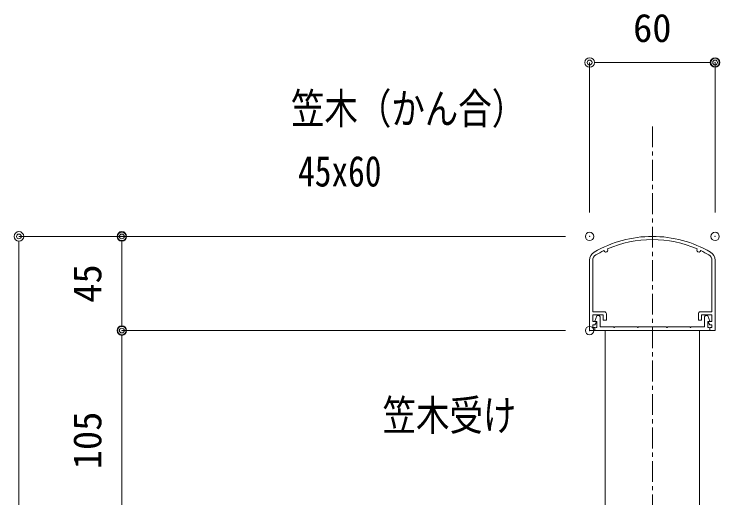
# Model space of a CAD drawing. Units: millimetres, scale not verified. Extents: x -1682 to 1682, y -1188 to 1188.
# Drawn here: x -138.1 to 199.4, y 292.1 to 523.4 of the extents above; entities that cross this region are included whole.
import ezdxf
from ezdxf.enums import TextEntityAlignment as Align

# ---------------------------------------------------------------- set-up
doc = ezdxf.new("R2010")
doc.units = ezdxf.units.MM
doc.header["$LTSCALE"] = 8
doc.header["$PDMODE"] = 32
doc.header["$PDSIZE"] = 4
doc.linetypes.add('USER1', pattern=[2, 1.25, -0.25, 0.25, -0.25])
for name, color, linetype, lineweight in [('0-0_0', 7, 'Continuous', 18), ('0-1_DEFPOINTS', 7, 'Continuous', 18), ('0-E_3中心線', 2, 'USER1', 18), ('0-F_41ｱﾙﾐ', 6, 'Continuous', 18), ('1-0_1手摺寸法', 3, 'Continuous', 18)]:
    doc.layers.add(name, color=color, linetype=linetype, lineweight=lineweight)
doc.styles.add('ＭＳ ゴシック', font='')
doc.styles.get('ＭＳ ゴシック').set_extended_font_data('MS Gothic')

# ---------------------------------------------------------------- blocks, each defined once
blk = doc.blocks.new('HK-001')
at = {"layer": '0-0_0'}
for p, q in [((-30, 0), (-30, 33.589)), ((-28.5, 9), (-28.5, 33.589)), ((28.5, 9), (28.5, 33.589)), ((30, 0), (30, 33.589)), ((-23, 9), (-28.5, 9)), ((-23.5, 7.5), (-28.5, 7.5)), ((-28.5, 4.3), (-28.5, 7.5)), ((-23.5, 5), (-23.5, 7.5)), ((-22, 5), (-22, 8)), ((22, 5), (22, 8)), ((23, 9), (28.5, 9)), ((23.5, 5), (23.5, 7.5)), ((23.5, 7.5), (28.5, 7.5)), ((28.5, 4.3), (28.5, 7.5)), ((-26.874, 4.3), (-28.5, 4.3)), ((-27.5, 2.8), (-26.707, 3.989)), ((-22, 5), (-23.5, 5)), ((22, 5), (23.5, 5)), ((27.5, 2.8), (26.707, 3.989)), ((26.874, 4.3), (28.5, 4.3)), ((-27.5, 0), (-30, 0)), ((-28.5, 1.5), (-28.5, 2.8)), ((-28.5, 1.5), (-28.5, 2.8)), ((-27.5, 2.8), (-28.5, 2.8)), ((-27.5, 1.5), (-28.5, 1.5)), ((-27.5, 0), (-27.5, 1.5)), ((27.5, 2.8), (28.5, 2.8)), ((27.5, 1.5), (28.5, 1.5)), ((27.5, 0), (27.5, 1.5)), ((27.5, 0), (30, 0)), ((28.5, 1.5), (28.5, 2.8)), ((28.5, 1.5), (28.5, 2.8))]:
    blk.add_line(p, q, dxfattribs=at)
for centre, radius, start, end in [((0, -10), 55, 90, 120.32807), ((0, -10), 55, 59.67193, 90), ((0, -10), 53.5, 90, 113.56076), ((0, -10), 53.5, 66.43924, 90), ((-25.5, 33.589), 4.5, 120.32807, 180), ((0, -10), 53.5, 115.69292, 120.32807), ((-22.25, 38.538), 1, 199.12574, 30.12794), ((22.25, 38.538), 1, 149.87206, 340.87426), ((0, -10), 53.5, 59.67193, 64.30708), ((25.5, 33.589), 4.5, 0, 59.67193), ((-25.5, 33.589), 3, 120.32807, 180), ((25.5, 33.589), 3, 0, 59.67193), ((-23, 8), 1, 0, 90), ((23, 8), 1, 90, 180), ((-26.874, 4.1), 0.2, 326.30993, 90), ((26.874, 4.1), 0.2, 90, 213.69007)]:
    blk.add_arc(centre, radius, start, end, dxfattribs=at)
blk = doc.blocks.new('_ORIGIN2')
at = {"layer": '0-0_0'}
blk.add_line((-0.5, 0), (-1, 0), dxfattribs=at)
for radius in [0.5, 0.25]:
    blk.add_circle((0, 0), radius, dxfattribs=at)
blk = doc.blocks.new('D18')
at = {"layer": '0-1_DEFPOINTS'}
for p in [(338.886, 924.208), (278.886, 841.05), (338.886, 841.05)]:
    blk.add_point(p, dxfattribs=at)
at = {"layer": '1-0_1手摺寸法', "color": 7}
for p, q in [((278.886, 852.55), (278.886, 924.208)), ((283.486, 924.208), (334.286, 924.208)), ((338.886, 852.55), (338.886, 924.208))]:
    blk.add_line(p, q, dxfattribs=at)
at = {"layer": '1-0_1手摺寸法', "xscale": 4.6, "yscale": 4.6, "rotation": 180}
blk.add_blockref('_ORIGIN2', (278.886, 924.208), dxfattribs=at)
at = {"layer": '1-0_1手摺寸法', "xscale": 4.6, "yscale": 4.6}
blk.add_blockref('_ORIGIN2', (338.886, 924.208), dxfattribs=at)
at = {"layer": '1-0_1手摺寸法', "color": 7, "style": 'ＭＳ ゴシック'}
blk.add_text('60', height=13.49, dxfattribs=at).set_placement((299.686, 929.958), align=Align.BOTTOM_LEFT)
blk = doc.blocks.new('D62')
at = {"layer": '0-1_DEFPOINTS'}
for p in [(55.176, 841.05), (278.886, 841.05), (278.886, 796.05)]:
    blk.add_point(p, dxfattribs=at)
at = {"layer": '1-0_1手摺寸法', "color": 7}
for p, q in [((267.386, 841.05), (55.176, 841.05)), ((55.176, 800.65), (55.176, 836.45)), ((267.386, 796.05), (55.176, 796.05))]:
    blk.add_line(p, q, dxfattribs=at)
at = {"layer": '1-0_1手摺寸法', "xscale": 4.6, "yscale": 4.6}
for p, rotation in [((55.176, 841.05), 90), ((55.176, 796.05), 270)]:
    blk.add_blockref('_ORIGIN2', p, dxfattribs=dict(at, rotation=rotation))
at = {"layer": '1-0_1手摺寸法', "color": 7, "style": 'ＭＳ ゴシック'}
blk.add_text('45', height=13.49, rotation=90, dxfattribs=at).set_placement((49.426, 809.35), align=Align.BOTTOM_LEFT)
blk = doc.blocks.new('D63')
at = {"layer": '0-1_DEFPOINTS'}
blk.add_point((278.886, 841.05), dxfattribs=at)
at = {"layer": '1-0_1手摺寸法', "color": 7}
for p, q in [((267.386, 841.05), (5.952, 841.05)), ((5.952, 836.45), (5.952, -254.35))]:
    blk.add_line(p, q, dxfattribs=at)
at = {"layer": '1-0_1手摺寸法', "xscale": 4.6, "yscale": 4.6, "rotation": 90}
blk.add_blockref('_ORIGIN2', (5.952, 841.05), dxfattribs=at)
blk = doc.blocks.new('A$C23197C01')
at = {"layer": '0-F_41ｱﾙﾐ'}
for p, q in [((0, 4.5), (0.885, 6.979)), ((55, 4.5), (54.115, 6.979)), ((1, 4.3), (0.2, 4.3)), ((1, 4.3), (1, 1.5)), ((2.5, 6.539), (2.5, 1.8)), ((52.5, 6.539), (52.5, 1.8)), ((54, 4.3), (54.8, 4.3)), ((54, 4.3), (54, 1.5)), ((0, 1), (0, 0)), ((27.5, 0), (0, 0)), ((1, 1.5), (0.5, 1.5)), ((8.9, 1.8), (2.5, 1.8)), ((8.9, 1.8), (9.031, 1.593)), ((9.5, 1.8), (9.369, 1.593)), ((20.2, 1.8), (9.5, 1.8)), ((20.2, 1.8), (20.331, 1.593)), ((20.8, 1.8), (20.669, 1.593)), ((27.5, 1.8), (20.8, 1.8)), ((27.5, 1.8), (34.2, 1.8)), ((27.5, 0), (55, 0)), ((34.2, 1.8), (34.331, 1.593)), ((34.8, 1.8), (34.669, 1.593)), ((34.8, 1.8), (45.5, 1.8)), ((45.5, 1.8), (45.631, 1.593)), ((46.1, 1.8), (45.969, 1.593)), ((46.1, 1.8), (52.5, 1.8)), ((54, 1.5), (54.5, 1.5)), ((55, 1), (55, 0))]:
    blk.add_line(p, q, dxfattribs=at)
for centre, radius, start, end in [((1.587, 6.372), 0.928, 10.39365, 139.12846), ((53.413, 6.372), 0.928, 40.87154, 169.60635), ((0.2, 4.5), 0.2, 180, 270), ((54.8, 4.5), 0.2, 270, 0), ((0.5, 1), 0.5, 90, 180), ((9.2, 1.7), 0.2, 212.33353, 327.66647), ((20.5, 1.7), 0.2, 212.33353, 327.66647), ((34.5, 1.7), 0.2, 212.33353, 327.66647), ((45.8, 1.7), 0.2, 212.33353, 327.66647), ((54.5, 1), 0.5, 0, 90)]:
    blk.add_arc(centre, radius, start, end, dxfattribs=at)
blk = doc.blocks.new('D61')
at = {"layer": '0-1_DEFPOINTS'}
for p in [(55.176, 796.05), (278.886, 796.05), (290.386, 691.05)]:
    blk.add_point(p, dxfattribs=at)
at = {"layer": '1-0_1手摺寸法', "color": 7}
for p, q in [((267.386, 796.05), (55.176, 796.05)), ((55.176, 695.65), (55.176, 791.45)), ((278.886, 691.05), (55.176, 691.05))]:
    blk.add_line(p, q, dxfattribs=at)
at = {"layer": '1-0_1手摺寸法', "xscale": 4.6, "yscale": 4.6}
for p, rotation in [((55.176, 796.05), 90), ((55.176, 691.05), 270)]:
    blk.add_blockref('_ORIGIN2', p, dxfattribs=dict(at, rotation=rotation))
at = {"layer": '1-0_1手摺寸法', "color": 7, "style": 'ＭＳ ゴシック'}
blk.add_text('105', height=13.49, rotation=90, dxfattribs=at).set_placement((49.426, 729.75), align=Align.BOTTOM_LEFT)

msp = doc.modelspace()

# ---------------------------------------------------------------- linework, layer by layer
at = {"layer": '0-0_0'}
for p, q in [((144.647, 372.107), (144.647, -91.386)), ((189.647, 372.107), (189.647, -91.386))]:
    msp.add_line(p, q, dxfattribs=at)
at = {"layer": '0-E_3中心線'}
msp.add_line((167.147, 469.737), (167.147, -842.622), dxfattribs=at)

# ---------------------------------------------------------------- block references
at = {"layer": '0-F_41ｱﾙﾐ'}
msp.add_blockref('HK-001', (167.147, 372.107), dxfattribs=at)
at = {"layer": '1-0_1手摺寸法'}
for name, p in [('D18', (-141.739, -423.942)), ('D63', (-141.739, -423.942)), ('D62', (-141.739, -423.942)), ('A$C23197C01', (139.647, 372.107)), ('D61', (-141.739, -423.942))]:
    msp.add_blockref(name, p, dxfattribs=at)

# ---------------------------------------------------------------- texts
at = {"layer": '0-0_0', "style": 'ＭＳ ゴシック', "width": 0.8}
for s, p in [('笠木（かん合）', (-5.66, 466.517)), ('45x60', (-2.288, 436.585)), ('笠木受け', (38.123, 319.867))]:
    msp.add_text(s, height=14.66, dxfattribs=at).set_placement(p, align=Align.BOTTOM_LEFT)

doc.saveas('drawing.dxf')
